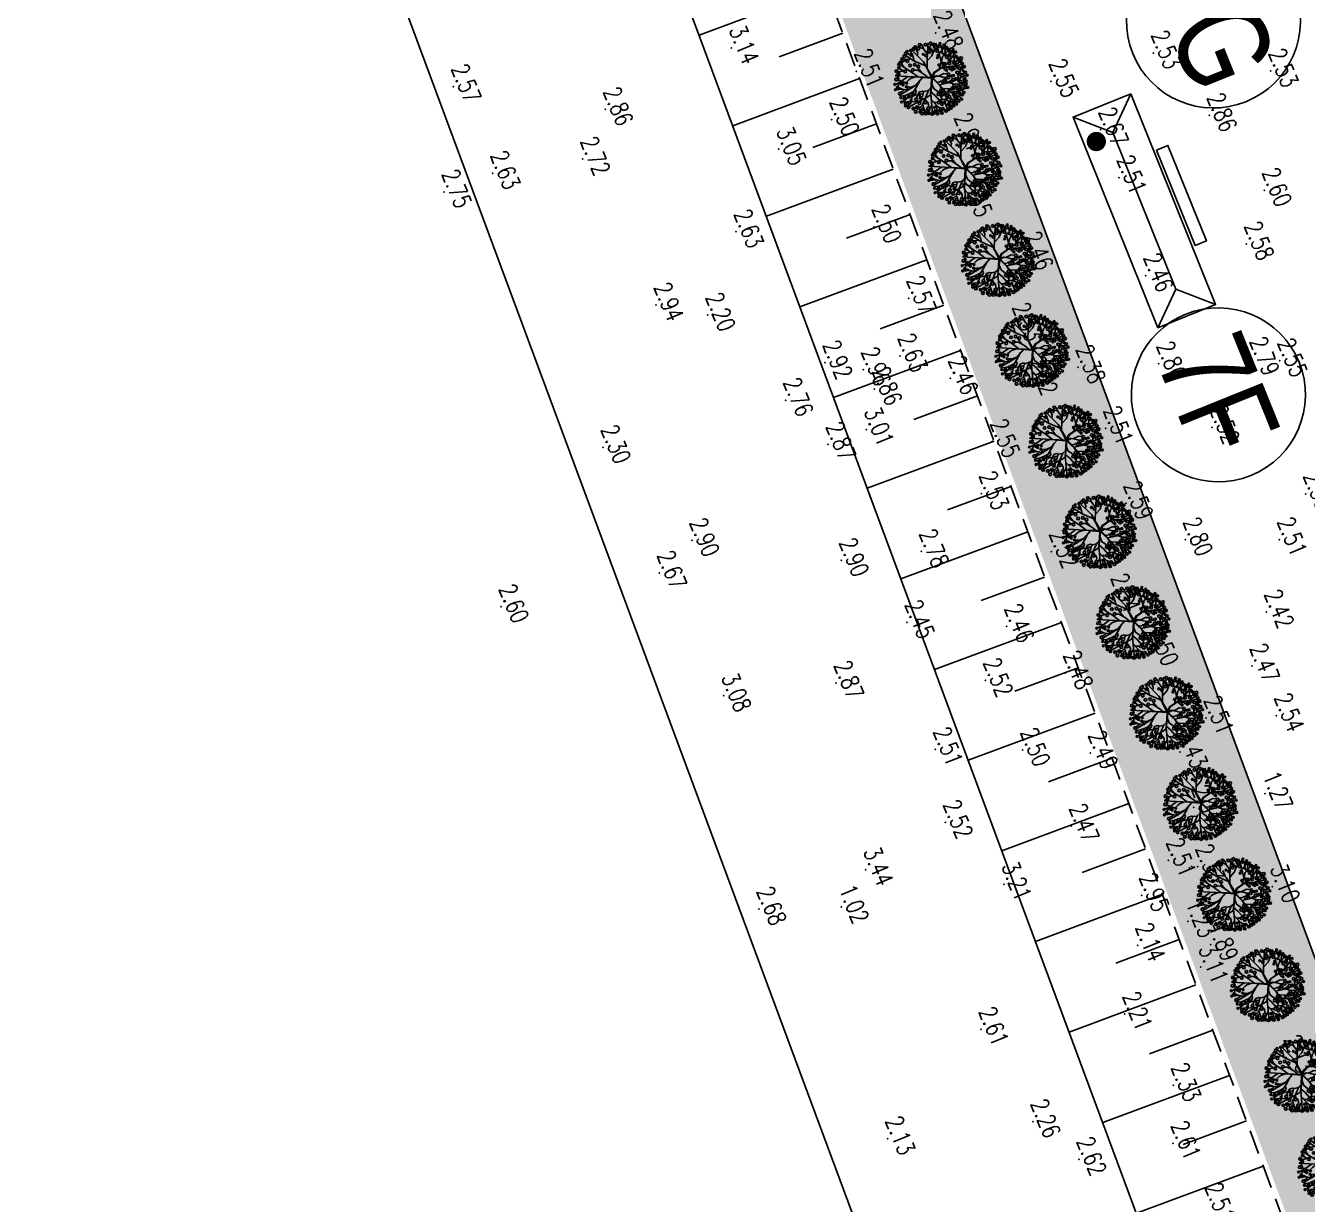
# Model space of a CAD drawing. Header units: millimetres. Extents: x 405522 to 410309, y 2303080 to 2310223.
# Drawn here: x 406694.3 to 406826.9, y 2306769 to 2306890.9 of the extents above; entities that cross this region are included whole.
import ezdxf
from ezdxf.enums import TextEntityAlignment as Align
from ezdxf.xclip import XClip

# ---------------------------------------------------------------- set-up
doc = ezdxf.new("R2010")
doc.units = ezdxf.units.MM
doc.header["$LTSCALE"] = 10
doc.header["$MEASUREMENT"] = 0
doc.header["$XCLIPFRAME"] = 0
doc.linetypes.add('HIDDEN', pattern=[0.375, 0.25, -0.125])
doc.layers.get('0').update_dxf_attribs({"linetype": 'CONTINUOUS'})
doc.layers.get('Defpoints').update_dxf_attribs({"linetype": 'CONTINUOUS'})
for name, color, linetype in [('caodo', 7, 'CONTINUOUS'), ('Cay', 86, 'CONTINUOUS'), ('CAYCO', 86, 'CONTINUOUS'), ('co', 84, 'CONTINUOUS'), ('DIM', 4, 'CONTINUOUS'), ('Hatch', 8, 'CONTINUOUS'), ('Line', 136, 'CONTINUOUS'), ('Main', 3, 'CONTINUOUS'), ('mois', 3, 'CONTINUOUS'), ('Nha xuong', 125, 'CONTINUOUS'), ('Other', 9, 'CONTINUOUS'), ('piping', 1, 'CONTINUOUS')]:
    doc.layers.add(name, color=color, linetype=linetype)
doc.styles.add('1', font='VHAVAN_2.TTF')
doc.styles.add('Dien', font='simplex.shx', dxfattribs={"width": 0.75})
doc.styles.add('txt', font='romans.shx', dxfattribs={"height": 0.2})
doc.dimstyles.new('D6.7', dxfattribs={"dimscale": 6.7, "dimtxt": 1.5, "dimasz": 2, "dimexe": 1.5, "dimexo": 0.5, "dimgap": 1, "dimtad": 1, "dimdec": 0, "dimdsep": 46, "dimtxsty": 'Dien', "dimcen": 1, "dimclrd": 256, "dimclre": 256, "dimclrt": 7, "dimaunit": 1, "dimadec": 3, "dimazin": 0, "dimtfac": 1, "dimtdec": 0, "dimtmove": 1, "dimatfit": 0, "dimfxl": 1, "dimtolj": 1, "dimtzin": 0, "dimlwe": -1, "dimarcsym": 0})

# ---------------------------------------------------------------- blocks, each defined once
blk = doc.blocks.new('*D26')
at = {"layer": 'Defpoints', "color": 0, "linetype": 'Continuous'}
for p in [(406742.6619138751, 2306987.542138263), (407088.9799926709, 2306054.36399705), (407050.0361064873, 2306039.911268014)]:
    blk.add_point(p, dxfattribs=at)
at = {"layer": 'DIM'}
for p, q in [((406739.5212196925, 2306986.376574), (406694.2959683287, 2306969.592725042)), ((407085.8392984883, 2306053.198432786), (407040.6140239395, 2306036.414575225))]:
    blk.add_line(p, q, dxfattribs=at)
at = {"layer": 'DIM', "linetype": 'Continuous', "lineweight": -2}
blk.add_line((406708.380307929, 2306960.526641102), (407045.3738494347, 2306052.474044744), dxfattribs=at)
at = {"layer": 'DIM', "linetype": 'Continuous'}
for points in [[(406710.4741040507, 2306961.303683944), (406706.2865118071, 2306959.74959826), (406703.7180508765, 2306973.089417832)], [(407047.4676455563, 2306053.251087586), (407043.2800533128, 2306051.697001902), (407050.0361064873, 2306039.911268014)]]:
    blk.add_solid(points, dxfattribs=at)
at = {"layer": 'DIM', "color": 7, "linetype": 'Continuous', "insert": (406887.8695083207, 2306510.579817844), "char_height": 10.05, "attachment_point": 5, "rotation": 290.3607342621674, "style": 'Dien'}
blk.add_mtext('\\A1;995', dxfattribs=at)
blk = doc.blocks.new('43')
at = {"layer": 'CAYCO', "color": 98}
for points in [[(-3.273022195324302, 3.657206712290645), (-3.181801640777849, 4.055696781491861), (-3.231495926622301, 4.388502169633284)], [(-2.641337516251951, 4.156008847756311), (-3.164253150811419, 4.498950709123164)], [(0.04039989388547838, -0.01693045091815293), (-0.8572124504717067, 0.3669312722049654), (-2.639918230241165, 3.146160501986742), (-2.699185398290865, 5.039755364879966)], [(-1.765264418907464, 3.522835770156235), (-2.578959053731523, 4.672894546063617), (-2.63021675136406, 4.754474138608202)], [(-1.870732724200934, 2.023429486667737), (-1.757097802357748, 2.458735290681943), (-1.806966004194692, 3.951654555974528), (-2.010433222865686, 4.529198053525761), (-2.161860955995508, 5.150774521986023)], [(-1.19613087864127, 4.664866386679932), (-1.859962431248277, 4.94212259654887), (-2.028938816394657, 5.120445805601776)], [(0.4152577759232372, 4.103467588080093), (-1.209192508365959, 4.699786217650399), (-1.678589670453221, 5.388814887963235)], [(-0.6724334561731666, 4.447537088533863), (-0.5196174655575305, 5.237299990141764), (-0.6950229774229228, 5.570834929356351)], [(-0.1303663500584662, 4.338194663869217), (-0.6554501198697835, 4.138625136809424)], [(1.160885003046133, 1.159845960559323), (0.7476918237516657, 3.26848663110286), (-0.3502576558385044, 5.712421581381932)], [(-0.05448034917935729, -0.04004506464116275), (2.399344519712031, 2.264940679538995), (2.316983023541979, 4.253332513850182), (1.639737725257874, 5.795530602568761)], [(2.299035311909392, 4.230775630800053), (1.650408451096155, 4.574447042774409), (1.186743053840473, 4.931823378428817), (0.3243099970277399, 5.380185560556129), (0.2882557513657957, 5.528180053224787)], [(0.8779816064052284, 2.849846046650782), (1.112463441560976, 3.690859459107742), (1.087528720963746, 4.437318940414116), (0.9072574934689328, 5.177291403990239), (0.879195949761197, 5.421299294801429)], [(1.437384042539634, 4.804750376613811), (1.381260629976168, 5.292767494684085), (1.183440912980586, 5.589486030628905)], [(2.10199721949175, 4.653107398422435), (2.4446417898871, 5.050137332407758)], [(2.355659283464774, 2.856835127342492), (3.265791605226696, 4.48448015190661), (3.536420732969418, 4.713473778218031)], [(3.171806268859655, 4.255265205865726), (2.813783090328798, 4.951933946227655)], [(3.058951894403435, 3.94557166355662), (3.481697332113981, 4.142627346329391), (3.770739005412906, 4.244398513343185)], [(-4.028807198628783, 1.197970385896042), (-4.468194476794451, 1.735550033394247), (-4.903016543481499, 1.974531041458249), (-5.071211140952073, 2.278466814430431)], [(-4.03589292592369, 2.279844909673557), (-4.288097327575088, 2.155692114727572), (-4.664450781419873, 2.283494364935905), (-5.003968365956098, 2.388915353920311)], [(-1.364393639960326, 1.157624162035063), (-3.406477490905672, 1.754338946426287), (-4.583725118311122, 2.873458203161135)], [(-2.914218632271513, 3.086150901159272), (-3.350604111212306, 3.073906113859266), (-4.074466448044404, 3.21111558820121), (-4.517280890606344, 3.354081862838939)], [(-3.862224903190508, 2.855198720470071), (-4.39313307730481, 3.102126516401768)], [(-3.681953839026392, 2.115226925350726), (-3.69324851850979, 2.676875511649996), (-4.133716685231775, 3.196681114612147), (-4.332319428445771, 3.367786785122007)], [(-2.170521068270318, 2.457131831673905), (-3.537530574249104, 3.530022224644199), (-4.317168510984629, 3.84220225433819)], [(-2.548378232866526, 3.645610468927771), (-3.243397076847032, 3.664423948852345), (-3.684648269787431, 4.058616686612368)], [(-1.763979013543576, 2.507235570577905), (-1.466696923598647, 2.758781804004684)], [(-0.2260088345501572, 1.030320268357173), (-0.6537412998732179, 1.920203841058537), (-0.5998437448870391, 2.434877473395318)], [(0.0189416102366522, 0.04208512348122895), (-0.2894573170924559, 0.7192684607580304), (-0.1587337260134518, 1.360131846740842), (0.01407705433666706, 1.975423483876511), (-0.03356711007654667, 2.465359640540555)], [(0.9219843805767596, 2.373447459889576), (0.4287625681608915, 3.220551430946216)], [(1.814030002453364, 1.802627196535468), (1.896216380293481, 2.789911438943818), (1.847678057732992, 3.136331296293065)], [(1.952594236121513, 1.84528846736066), (2.839480579947121, 2.303218219196424)], [(2.300514322938398, -0.2840683485846967), (2.940974567085505, 0.436360718915239), (3.773607350653037, 1.140894874697551), (4.954357967013493, 3.12174921692349)], [(2.557150486623868, 3.217174108838663), (4.460633671376854, 3.930459222057834)], [(3.485781259369105, 3.610577257350087), (4.830991777358577, 3.499317795038223)], [(3.654325251933187, 0.9864126958418638), (3.534867673646659, 1.992045428371057), (3.879075656295754, 2.640301157720387), (4.253691620309837, 3.421387657523155), (4.492255980730988, 3.730351347709075)], [(3.960741336573847, 2.69155233562924), (4.479573043761775, 2.880660562543198), (4.80701399827376, 3.211276264628395), (4.822217451874167, 3.277691164752468)], [(4.27471649099607, 2.046863719588146), (4.904837757814676, 2.294440060155466), (5.283536411006935, 2.543476168764755)], [(4.859402716159821, 0.9350811154581606), (4.979466601624154, 1.215175857767463), (5.078679857775569, 1.70967932487838), (5.466152836685069, 2.180342064471915)], [(-4.463070539408363, -0.6522827155422419), (-4.679687755764462, -0.6315332774538547), (-5.739969108835794, 0.2309727391693741)], [(-2.626703578047454, 1.526482180459425), (-4.357790561160073, 1.120889838784933), (-5.663028248818591, 0.7024861739482731)], [(-4.556895917281508, 0.5537844460923225), (-4.927600629627705, 0.400762036209926), (-5.645035079447553, 0.3827594800386578)], [(-2.769262657500803, -0.7561058525461704), (-3.576744011719711, 0.008677978767082095), (-4.196527541149408, 0.2339540638495237), (-4.880427021766081, 0.8512332008685917), (-5.454600192606449, 1.275753986323252)], [(-4.505030509550124, 1.757931962609291), (-4.853322256822139, 1.641725653549656), (-5.282496821135283, 1.599881700472906)], [(-4.832340268534608, 1.648726220009848), (-5.191275026649237, 1.998372072353959)], [(-0.006316312705166638, 0.003837934695184231), (-2.644367439090274, -1.373949806438759), (-4.764857206027955, -3.396883882116526)], [(-1.634842166560702, 1.535609393380582), (-1.462924434687011, 2.007385730044916)], [(-0.006316312705166638, 0.003837934695184231), (2.833127376041375, -0.3407977672759444), (4.728799819131382, -3.996311329538003)], [(0.6739000349771231, 0.6441547013819218), (0.75383913773112, 1.150275049265474), (0.5607788553461432, 1.354013879550621), (0.5534346741624177, 1.531346687814221)], [(0.8974602132802829, -0.1058573757763952), (1.768987538525835, 0.2176580464001745), (2.041554110590369, 0.5706558704841882), (2.564605112420395, 1.257983296643943)], [(1.282140382099897, 1.215501641156152), (1.913787070661783, 1.540333694545552)], [(3.628197276033461, 1.420628881081939), (3.104900712147355, 1.508090953575447)], [(3.631298903841525, -0.1972700408659875), (5.258848940371536, 1.254382008919492), (5.899921236559749, 1.510982476640493)], [(3.905430326121859, 1.165747617837042), (4.262168390792795, 1.467602698598057)], [(3.97784392349422, 0.07086336542852223), (4.057330971816555, 0.2688929005526006), (4.059239808935672, 0.5756399412639439), (4.08526417450048, 0.8882627075072378)], [(4.487133189220913, 0.5308332766871899), (5.264598262030631, 0.6888832366093993), (5.848327545681968, 0.6116016439627856), (5.989243625663221, 0.677286627702415)], [(-1.575078567489982, -0.8121827554423362), (-3.398406559834257, -0.7542652783449739), (-5.765420723473653, -0.5275325481779873)], [(-5.118817304493859, -0.6178450339939445), (-5.423062430578284, -0.786031101597473), (-5.608806919539347, -0.9253488900139928)], [(-4.753584614838473, -1.344112574821338), (-5.101876524975523, -1.460318215424195), (-5.361291677458212, -1.554872512351722), (-5.45816081087105, -1.672538590384647)], [(-4.920823510969058, -2.074678115313873), (-5.370849030092359, -1.902112007606775)], [(-3.866304788389243, -0.709446009946987), (-4.847218702314422, -1.408492048503831), (-5.113774240482599, -2.377235135762021)], [(-4.463070539408363, -0.6522827155422419), (-4.679687755764462, -0.6315332774538547)], [(-1.993443085579202, -1.031976619968191), (-2.867238810984418, -2.934588305419311), (-3.823559788055718, -4.372639388078824)], [(-0.808206677203998, -1.635723929619417), (-1.600872851675376, -2.287055640481412), (-2.033545178361237, -2.571585485246032)], [(-0.03571058122906834, -0.6516785977873951), (-0.6404377768049017, -1.37240967922844), (-1.288900788407773, -2.390176088782027), (-1.284234141930938, -2.998055863194168)], [(0.0113975468557328, -0.002600761130452156), (-0.4650603431509808, -6.08401388139464)], [(-0.1313929375028238, -1.517264884430915), (1.207632031757385, -2.745254986686632), (2.777481929282658, -5.475917437113822)], [(0.4407311799004674, -2.054080777568743), (1.568226890871301, -2.688713624374941), (2.496338071650825, -3.277853364357725), (3.091362196952105, -3.916784211527556), (3.795330683933571, -4.87408530479297)], [(1.742068523773924, -0.2569009170401841), (2.152904605492949, -0.765830168267712), (2.241741636069492, -1.424853685544804), (2.155782769201323, -1.660741854226217), (2.313209882006049, -2.159757798071951), (3.340645574266091, -2.697593761375174)], [(2.08909610460978, -0.6700299258809537), (3.257166500203311, -1.177477065939456)], [(2.283430183306336, -1.362868257332593), (2.426847601309419, -1.532117324182764), (2.829660431481898, -1.612649526214227), (3.016074121464044, -1.643806143663824), (3.255314753623679, -1.891805361723527), (3.297675114590675, -1.855961593100801)], [(2.560928295250051, -0.2998472226317972), (6.079667463200167, -0.05199327389709651)], [(2.654984803404659, -1.629680540645495), (2.623091961140744, -1.918208991643041), (2.760638350155205, -2.063364365138113)], [(3.271083291852847, -1.185328580904752), (4.364299783017486, -1.674963131779805), (5.764418943785131, -1.233444553334266)], [(3.446182967512868, -1.207217530580238), (3.959104036795907, -1.005689795361832)], [(3.64973947359249, -1.905802524648607), (4.07149303983897, -2.0180023831781)], [(3.753808495122939, -1.106750901089981), (4.03859125287272, -0.8076609487179667), (4.442676842445508, -0.6836941023357213), (4.755534936673939, -0.7095704691018909)], [(4.341205455595627, -1.580166160129011), (5.4466660983162, -2.817197965458035)], [(4.60094202705659, -0.1939747966825962), (4.9468885747483, -0.4546068471390754), (5.38249226543121, -0.5679746232926846), (5.85415020189248, -0.8293368928134441)], [(4.77495928038843, -1.938849106198177), (4.778261420782655, -2.596511758165434), (5.011353758396581, -3.166838018922135)], [(4.935943127027713, -2.2131863811519), (5.172945314203389, -2.155448185047135), (5.661370115820318, -2.099169758846983), (5.742252932512201, -2.173532114131376)], [(-3.687684339936823, -2.370018254499882), (-4.145702398149297, -2.293466212926432), (-4.427533156936988, -2.424836545716971), (-5.101701208157465, -2.620432458817959)], [(-2.92212041770108, -2.936046515358612), (-3.344084229902364, -3.00748896622099), (-3.714790344703943, -3.160511009395123), (-4.233622051891871, -3.349619236541912), (-4.545077929040417, -3.488206806126982)], [(-3.810876451432705, -3.152564221527427), (-3.871690262807533, -3.418223823187873), (-3.902878794004209, -3.676666855579242), (-4.059779951465316, -3.934379970654845)], [(-3.161467804107815, -3.37062307074666), (-3.126195345656015, -3.644230126868933), (-3.06929030851461, -4.006634012563154), (-3.168503563851118, -4.501137479906902), (-3.230100239394233, -4.892410614527762)], [(-3.055650429334491, -4.191444239811972), (-2.865041464334354, -4.458564278436825), (-2.712048917775974, -4.82891531731002), (-2.736027935286984, -5.116957149235532)], [(-0.1905830723699182, -2.322914462303743), (-1.118202777230181, -3.512717809528112), (-2.43345611600671, -5.540326088434085)], [(-1.479866851121187, -4.089753776555881), (-1.305242963833734, -4.548901946982369), (-1.080924952868372, -5.340854837559164), (-1.150514329550788, -5.828141370089725)], [(-0.2923763487488031, -4.014491117559373), (0.4822536809369922, -5.131273122271523), (1.020932269282639, -6.104691677726805)], [(-0.2011147970333695, -2.73418759345077), (0.07254511793144047, -3.563131744973361), (0.2820811355486512, -3.834505280712619), (0.6764400381362066, -4.275799449533224), (0.6984769129194319, -4.807799005648121)], [(1.155401638359763, -2.709665754577145), (1.410444684326649, -3.31112551339902), (1.449850175529718, -3.767243784852326)], [(1.98226099065505, -3.862037955550477), (1.761893945047632, -5.020374320680276), (1.874860608717427, -5.896658653160557)], [(1.82753287977539, -2.815445286687464), (2.149530655937269, -2.665351331466809), (2.50358974118717, -2.794042840600014), (2.695755698019639, -3.141297282418236)], [(2.201650461298414, -3.098800604930148), (2.479571207077242, -3.595494060311466), (2.727085210382938, -4.225017984164879), (2.828818819369189, -4.513789733406156), (2.89137119683437, -5.157017911784351), (2.949839646462351, -5.268196001881734)], [(2.747762087499723, -3.27931350027211), (3.220201648306102, -3.415062537416816), (3.441999143455178, -3.423739543650299)], [(2.770468852017075, -2.418298727599904), (2.816153112100437, -2.815545683261007), (2.833126294659451, -2.990075689507648)], [(3.245135129662231, -4.161522321170196), (3.331665286095813, -4.516708969837055), (3.299694968154654, -4.9007645661477)], [(3.833556051249616, -3.485126893036067), (4.194706215057522, -3.679344711592421), (4.355689898715355, -3.953681318555027), (4.53187719755806, -4.161603693151847)], [(3.838698638486676, -2.405546461930498), (3.874871479230933, -4.20434435387142), (4.063110925722867, -4.674288962734863)], [(-1.733021820196882, -4.485327874077484), (-2.639940589317121, -5.124903634889051)], [(-1.26997050549835, -4.822509003337473), (-1.486121900263242, -5.094656592933461), (-1.635810904786922, -5.381968571571633), (-1.799922976992093, -5.610082521568984)], [(-1.051299834041856, -5.333637600531802), (-0.7934480928815901, -5.490309099201113), (-0.5884174627717584, -5.816626801388338), (-0.537941551534459, -6.023818957619369)], [(0.5036317131016403, -5.017538046231493), (0.3091141369659454, -5.378482162719592), (0.3812224646098912, -5.674470480531454), (0.3059859110508114, -5.880933387670666)], [(0.6782554376404732, -5.476685549132526), (1.246781267924234, -5.620382042136043), (1.414977268665098, -5.924318180652335)], [(1.798366319620982, -4.921605353010818), (1.581433137180284, -5.319365506060421), (1.607931269565597, -5.814599191769958), (1.673610633006319, -5.955376447876915)], [(1.837547388859093, -4.567148254951462), (2.050571959698573, -4.797452257014811), (2.262813342385925, -5.153368456056342), (2.356554412050173, -5.538154271198437)], [(2.770350369391963, -4.402611643308774), (3.2940476287622, -4.619940272299573), (3.380577785195783, -4.975126920966431)]]:
    blk.add_lwpolyline(points, dxfattribs=at)
for points in [[(-2.608305806992576, -1.349720096448436), (-0.2450824787374586, -0.03956551826559007, 0.6397306744920996), (-0.2506863888120279, 0.03637737454846501, -0.02814866807049381), (-0.8719359856331721, 0.3102242460008711), (-2.096549907233566, 2.266709616640583)], [(-2.096549907233566, 2.266709616640583), (-0.8288466013036668, 0.3980304705910385), (-0.101318001979962, 0.1114200169686228, 1.16279032008003), (-0.08882375108078122, 0.1660030784551054), (-0.3077001394703984, 0.6409533640835434), (-0.241298608481884, 1.056556115159765)], [(-0.2264276624191552, 1.034372901776806), (-0.2700639264658093, 0.7288086412008852), (-0.0005383242387324572, 0.1677370690740645, 0.553589737595184), (0.09108058200217783, 0.1574530166108161), (1.955903258291073, 1.860962726874277), (0.1433253970462829, 0.09218468167819083, 0.6269387266753438), (0.1641315676970407, 0.02989211375825107), (2.606764882802963, -0.2957009566016495)], [(-0.190744477789849, -2.538846815470606), (-0.05126762774307281, -0.1469655202236027, 0.7825138911028889), (-0.1210250912699848, -0.1253053320106119), (-2.586922195507213, -1.331625839462504)], [(-0.1938193819951266, -2.621948557207361), (0.06718440586701035, -0.1567620649002492, -0.4633955931716063), (0.1556846898747608, -0.09654803853482008), (2.813290741061792, -0.3123806363437325)]]:
    blk.add_lwpolyline(points, format="xyb", dxfattribs=at)
for centre, radius in [((-3.301590623566881, 4.105274929432198), 0.1435183978680499), ((-3.119730909820646, 4.811821119161323), 0.2154209902109817), ((-3.073368091252632, 4.372375150443986), 0.2154209902109817), ((-2.666304330574349, 4.614841285394505), 0.2154209902109817), ((-2.216261943336576, 4.975252036936581), 0.2154209902109817), ((-1.715895135654137, 5.276273531606421), 0.2154209902109817), ((-1.616558434208855, 4.140023450367153), 0.1435183978680499), ((-1.484322243952192, 4.472900440683588), 0.2154209902109817), ((-1.064975921763107, 5.080050329677761), 0.1435183978680499), ((-0.7935741320252419, 4.139636516338214), 0.2154209902109817), ((-0.7855348121374846, 5.431277593364939), 0.2154209902109817), ((-0.2566798296757042, 4.879450736101717), 0.2154209902109817), ((-0.3002060856670141, 5.762411681003869), 0.1435183978680499), ((0.195620683953166, 5.351331149693578), 0.1435183978680499), ((0.2996288109570742, 4.453701741760597), 0.1435183978680499), ((0.3964474430540577, 5.289336060872301), 0.2154209902109817), ((0.635965414927341, 4.33145142160356), 0.1435183978680499), ((0.7304562132339925, 4.654216744704172), 0.2154209902109817), ((0.6618478149175644, 5.588409626157954), 0.1435183978680499), ((1.116197944735177, 5.479037944227457), 0.2154209902109817), ((1.337343313731253, 4.356362205697224), 0.1435183978680499), ((1.655880038160831, 5.453736641677096), 0.2154209902109817), ((1.615628240164369, 4.085168729070574), 0.1435183978680499), ((1.704661691328511, 5.816935466602445), 0.1435183978680499), ((1.939834240823984, 4.841370522743091), 0.2154209902109817), ((1.985453556058928, 4.087402392411605), 0.1435183978680499), ((2.489495384739712, 5.216905987588689), 0.1435183978680499), ((2.595840786816552, 4.356345161097124), 0.2154209902109817), ((2.742620704928413, 4.610496538691223), 0.1435183978680499), ((2.835415854700841, 4.863137579523027), 0.2154209902109817), ((3.859614310786128, 4.266051015350968), 0.2154209902109817), ((-4.469154471764341, 2.742652754765004), 0.2154209902109817), ((-4.539705965667963, 3.555507411714643), 0.1435183978680499), ((-4.263390775769949, 3.222674606367946), 0.2154209902109817), ((-4.157825957983732, 3.980346572119743), 0.1435183978680499), ((-4.107479470665567, 3.586524775018916), 0.1435183978680499), ((-3.805802300805226, 2.080294208833948), 0.2154209902109817), ((-3.559045093366876, 3.716687661595643), 0.2154209902109817), ((-3.605126103619114, 2.849118906771764), 0.1435183978680499), ((-3.330151178990491, 2.482767981709912), 0.2154209902109817), ((-2.876902245217934, 2.81203870754689), 0.1435183978680499), ((-2.359691500430927, 3.650627347175032), 0.2154209902109817), ((-2.373910554219037, 3.829732090700418), 0.1435183978680499), ((-2.282239514868706, 2.881481369724497), 0.2154209902109817), ((-2.309103599982336, 2.159136132802814), 0.1435183978680499), ((-1.711603604489937, 3.376686154631898), 0.1435183978680499), ((-1.518863179488108, 2.995680351974443), 0.2154209902109817), ((-1.430917921359651, 2.193141846684739), 0.2154209902109817), ((-1.390965979080647, 3.6334645121824), 0.1435183978680499), ((-1.224707068991847, 3.265591811854392), 0.1435183978680499), ((-1.115729623939842, 2.39881726144813), 0.1435183978680499), ((-0.5152501238044351, 2.702811968047172), 0.2154209902109817), ((-0.320076767122373, 3.537024033954367), 0.1435183978680499), ((-0.2404255935689434, 3.167280142195523), 0.1435183978680499), ((0.008046439499594271, 2.615349895786494), 0.2154209902109817), ((0.2070212644757703, 2.140760384267196), 0.1435183978680499), ((0.211726154666394, 3.870769491186365), 0.1435183978680499), ((0.350988854886964, 3.415387268876657), 0.2154209902109817), ((0.5567624650429934, 2.244750322308391), 0.1435183978680499), ((1.345149194588885, 3.576909458031878), 0.2154209902109817), ((1.720049400697462, 3.214994829846546), 0.1435183978680499), ((1.841220695292577, 3.57860979042016), 0.1435183978680499), ((1.981698321178555, 3.171263948781416), 0.1435183978680499), ((2.130742243723944, 2.704771939665079), 0.1435183978680499), ((2.532017676159739, 3.738435222301632), 0.2154209902109817), ((2.863248587120324, 2.522791531635448), 0.2154209902109817), ((2.964443071978167, 2.218741905409843), 0.1435183978680499), ((3.065381524153054, 3.790360510116443), 0.2154209902109817), ((3.176121938973665, 2.77231540507637), 0.2154209902109817), ((3.338543380377814, 2.360927030676976), 0.1435183978680499), ((3.456297127529979, 3.888749423436821), 0.1435183978680499), ((3.762439372949302, 3.100096047157422), 0.2154209902109817), ((3.968220316572115, 1.978333939798176), 0.1435183978680499), ((4.108807613374665, 3.288760404102504), 0.1435183978680499), ((4.308249669149518, 2.682145116617903), 0.2154209902109817), ((4.630826293490827, 3.419197825249285), 0.2154209902109817), ((5.488862958154641, 2.195179273607209), 0.2154209902109817), ((-5.43852335982956, 0.3928507927339524), 0.2154209902109817), ((-5.145905195968226, 1.2522767346818), 0.2154209902109817), ((-5.030988679267466, 0.4597549894824624), 0.1435183978680499), ((-4.413072615396231, 0.8934411269146949), 0.2154209902109817), ((-4.170309395296499, 1.636694764718413), 0.1435183978680499), ((-3.676372776390053, 1.060337853617966), 0.1435183978680499), ((-3.285936471656896, 0.9257439812645316), 0.1435183978680499), ((-2.376284650992602, 1.744246534537524), 0.1435183978680499), ((-2.086692742072046, 1.14133110572584), 0.1435183978680499), ((-2.018575418042019, 1.870195804862306), 0.1435183978680499), ((2.328306436538696e-10, -1.396983861923218e-09), 0.06378724803568858), ((0.4614391876384616, 1.905287334462628), 0.1435183978680499), ((0.7208312575239688, 1.750087102875113), 0.2154209902109817), ((2.095873626647517, 1.404407428577542), 0.2154209902109817), ((2.334906992036849, 1.656998559134081), 0.1435183978680499), ((2.701554644037969, 0.9787703247275203), 0.2154209902109817), ((2.679989965632558, 1.335208253702149), 0.1435183978680499), ((2.78198885335587, 1.919057854451239), 0.1435183978680499), ((2.86749182920903, 1.595834208652377), 0.1435183978680499), ((3.013451062492095, 1.388404911849648), 0.1435183978680499), ((3.735628589522094, 1.360152705805376), 0.1435183978680499), ((4.080790236126631, 0.9986535357311368), 0.2154209902109817), ((4.360976335476153, 1.526335164438933), 0.2154209902109817), ((5.155945313395932, 1.64835461624898), 0.2154209902109817), ((5.407483493094333, 1.103836775524542), 0.1435183978680499), ((5.408898553345352, 0.3639990093652159), 0.1435183978680499), ((-5.455692790681496, -1.008488765684888), 0.2154209902109817), ((-4.804152429336682, -2.211092315847054), 0.2154209902109817), ((-3.655323719023727, -0.8923054109327495), 0.2154209902109817), ((-1.931581329554319, -2.227770771598443), 0.2154209902109817), ((4.152038042317145, -2.178666812367737), 0.2154209902109817), ((5.020922651980072, -0.7631477697286755), 0.2154209902109817), ((5.093315851176158, -1.626933357445523), 0.2154209902109817), ((5.322409680578858, -0.958771318430081), 0.1435183978680499), ((5.555369233246893, -2.051735877292231), 0.2154209902109817), ((5.800340511952527, -0.702373712323606), 0.2154209902109817), ((5.84441281738691, -1.766372447134927), 0.2154209902109817), ((-4.771571184275672, -3.002402859041467), 0.2154209902109817), ((-2.100619621342048, -3.594458483159542), 0.2154209902109817), ((0.8236577999778092, -4.198728268500417), 0.1435183978680499), ((1.394582812907174, -4.279969063354656), 0.1435183978680499), ((3.017899306025356, -3.852120399242267), 0.2154209902109817), ((3.523625179193914, -2.690004726639017), 0.2154209902109817), ((4.78332890290767, -2.562239895574749), 0.2154209902109817), ((4.97322042286396, -3.192638814682141), 0.2154209902109817), ((-3.623498589266092, -4.483368769055232), 0.2154209902109817), ((-2.723894918337464, -4.88923810957931), 0.1435183978680499), ((-1.765517340158112, -5.411520462017506), 0.2154209902109817), ((-0.0521181826479733, -5.637212567729875), 0.1435183978680499), ((3.266842091456056, -4.579611895605922), 0.2154209902109817)]:
    blk.add_circle(centre, radius, dxfattribs=at)
at = {"layer": 'CAYCO', "color": 50}
for centre, radius in [((3.618445214349777, 4.777280911803246), 0.1435183978680499), ((-5.313788982457481, 2.014178956625983), 0.1435183978680499), ((-4.895375498686917, 2.137274113949388), 0.2154209902109817), ((-4.919533894397318, 2.493080165004358), 0.1435183978680499), ((4.413745150901377, 3.92456643935293), 0.1435183978680499), ((4.990411475184374, 2.973754997830838), 0.2154209902109817), ((5.212524232687429, 2.593576147453859), 0.2154209902109817), ((-5.669895454426296, -0.1292354559991509), 0.2154209902109817), ((-5.600480577675626, 1.408341964008287), 0.1435183978680499), ((-4.446638285997324, 0.1325041691306978), 0.1435183978680499), ((4.853788178763352, 0.2848400550428778), 0.1435183978680499), ((5.780091011198238, 0.1166567550972104), 0.2154209902109817), ((5.805500391870737, 1.484178739832714), 0.2154209902109817), ((5.876968637341633, 0.7492746263742447), 0.2154209902109817), ((5.94754255854059, -0.1291450974531472), 0.2154209902109817), ((-5.443651835434139, -1.940539841307327), 0.2154209902109817), ((-4.730827149003744, -0.1836101512890309), 0.1435183978680499), ((-4.241322948480956, -0.3364131336566061), 0.2154209902109817), ((-3.872190736699849, -1.386578856734559), 0.1435183978680499), ((2.761298931902274, -2.126359249697998), 0.1435183978680499), ((3.279162085615098, -1.949957637581974), 0.2154209902109817), ((4.064986942568794, -1.232612006599084), 0.2154209902109817), ((5.654503542580642, -1.307647966081277), 0.1435183978680499), ((5.839747447520494, -1.158492361893877), 0.2154209902109817), ((-5.087018150836229, -2.670410893158987), 0.2154209902109817), ((-4.565371811855584, -3.469714856008068), 0.1435183978680499), ((-4.388994027744047, -4.02352352743037), 0.1435183978680499), ((-4.090276653296314, -4.25829839380458), 0.2154209902109817), ((-3.847984186024405, -3.339483506511897), 0.2154209902109817), ((-2.787594134919345, -4.012589633697644), 0.2154209902109817), ((-2.214173613348976, -2.833982998272404), 0.2154209902109817), ((-1.345949350856245, -3.159835371654481), 0.2154209902109817), ((-1.11705560493283, -4.393754363525659), 0.2154209902109817), ((1.631938175763935, -3.90317042847164), 0.2154209902109817), ((2.725976281799376, -3.242572455201298), 0.2154209902109817), ((3.650980841484852, -3.535462389932945), 0.1435183978680499), ((4.262857617810369, -4.102985494071618), 0.2154209902109817), ((4.776142966700718, -3.977939517702907), 0.2154209902109817), ((5.542951443465427, -2.821013490203768), 0.2154209902109817), ((-3.181753851473331, -4.896753738401458), 0.2154209902109817), ((-2.656042813905515, -5.225113859632984), 0.1435183978680499), ((-2.318060834426433, -5.48625743878074), 0.1435183978680499), ((-1.193683731253259, -5.845402702922001), 0.2154209902109817), ((-0.7354013933800161, -5.518809525063261), 0.2154209902109817), ((0.162636244436726, -5.924728020094335), 0.2154209902109817), ((0.7357551426393911, -4.781660519307479), 0.1435183978680499), ((0.8961442997679114, -5.12543921591714), 0.1435183978680499), ((0.9712448708014563, -6.152497760718688), 0.1435183978680499), ((1.096843184437603, -4.795786433620378), 0.1435183978680499), ((1.591958601260558, -5.694750381400809), 0.2154209902109817), ((1.850194732192904, -6.093588010640815), 0.1435183978680499), ((2.493015998741612, -5.377147890627384), 0.2154209902109817), ((3.163091036491096, -5.210458208341151), 0.1435183978680499), ((3.877539615612477, -5.114014938939363), 0.1435183978680499), ((4.06359699787572, -4.473865040577948), 0.2154209902109817), ((4.532413883018307, -4.508837166940793), 0.1435183978680499)]:
    blk.add_circle(centre, radius, dxfattribs=at)
blk = doc.blocks.new('kh_truc_thep')
at = {"color": 6}
blk.add_circle((0, -3), 3.000000000001425, dxfattribs=at)
at = {"color": 7, "style": '1', "width": 0.8}
blk.add_attdef('KH_TRUC', text='', height=3.000000000001425, dxfattribs=at).set_placement((0, -3), align=Align.MIDDLE)
blk = doc.blocks.new('20')
at = {"layer": 'caodo', "color": 8, "linetype": 'Continuous'}
for p in [(-819.1399999999558, -418.339999999851, 0.1600000000000001), (-840.2799999999697, -419.8699999996461, 0.8200000000000003), (-796.6300000000047, -420.3799999998882, 0.2100000000000004), (-827.3299999999581, -422.2799999997951, 0.1900000000000004), (-784.4899999999907, -422.2599999997765, 0.2100000000000004), (-869.0199999999604, -423.8699999996461, 0.25), (-807.1999999999534, -423.3199999998324, 0.2300000000000004), (-853.2999999999884, -426.2399999997579, 0.54), (-790.8499999999767, -426.8500000000931, 0.54), (-829.8899999999558, -427.2900000000373, 0.1800000000000002), (-817, -428.9199999999255, 0.5900000000000003), (-802.070000000007, -428.3300000000745, 0.3500000000000001), (-835.3899999999558, -430.339999999851, 0.7300000000000004), (-855.6599999999744, -431.3699999996461, 0.4000000000000004), (-864.9699999999721, -432.8300000000745, 0.3100000000000001), (-800.179999999993, -433.2900000000373, 0.1900000000000004), (-870, -434.7599999997765, 0.4300000000000002), (-785.1599999999744, -434.6000000000931, 0.2800000000000002), (-816.1499999999651, -435.679999999702, 0.2300000000000004), (-825.5199999999604, -438.3799999998882, 0.1800000000000002), (-839.7799999999697, -438.8899999996647, 0.3100000000000001), (-809.8299999999581, -441.1699999999255, 0.1400000000000001), (-787, -440.1399999996647, 0.2600000000000002), (-797.4199999999837, -443.4199999999255, 0.1400000000000001), (-848.070000000007, -446.4599999999627, 0.6200000000000001), (-821.9199999999837, -445.7599999997765, 0.25), (-842.7099999999627, -447.5099999997765, -0.1199999999999997), (-811, -448.5400000000373, 0.2100000000000004), (-822.8399999999674, -451.7299999999814, 0.3100000000000001), (-830.5999999999767, -452.4399999999441, 0.6000000000000001), (-826.6199999999953, -453.1499999999069, 0.6400000000000001), (-804.4199999999837, -452.8999999999069, 0.06000000000000005), (-796.0599999999977, -452.5400000000373, 0.4800000000000004), (-786.4400000000023, -452.0699999998324, 0.4700000000000002), (-783.5599999999977, -452.2199999997392, 0.2300000000000004), (-817.609999999986, -454.0499999998137, 0.1400000000000001), (-809.359999999986, -454.1000000000931, 0.3000000000000003), (-825.4699999999721, -455.1699999999255, 0.54), (-834.6699999999837, -456.3100000000559, 0.4400000000000004), (-826.320000000007, -459.3599999998696, 0.6900000000000004), (-801.570000000007, -459.2299999999814, 0.1900000000000004), (-790.570000000007, -459.1299999998882, 0.2000000000000002), (-853.539999999979, -461.1899999999441, -0.01999999999999957), (-830.2599999999511, -460.8699999996461, 0.5500000000000003), (-813.2799999999697, -460.5699999998324, 0.2300000000000004), (-814.429999999993, -465.9699999997392, 0.2100000000000004), (-780.8899999999558, -466, 0.2100000000000004), (-799.4699999999721, -466.9899999997579, 0.27), (-844.359999999986, -470.8100000000559, 0.5800000000000001), (-793.3299999999581, -470.75, 0.4800000000000004), (-783.5899999999674, -470.7299999999814, 0.1900000000000004), (-828.8999999999651, -472.8799999998882, 0.5800000000000001), (-820.6300000000047, -471.9599999999627, 0.4600000000000004), (-807.179999999993, -471.9899999997579, 0.2000000000000002), (-847.7299999999814, -474.1899999999441, 0.3500000000000001), (-800.8099999999977, -476.5499999998137, 0.2200000000000002), (-864.0899999999674, -477.6699999999255, 0.2800000000000002), (-784.929999999993, -478.2199999997392, 0.1000000000000001), (-822.109999999986, -479.2999999998137, 0.1300000000000003), (-811.8099999999977, -479.6999999997206, 0.1400000000000001), (-796.8699999999953, -482.1000000000931, 0.1800000000000002), (-786.429999999993, -483.7999999998137, 0.1500000000000004), (-805.7199999999721, -484.5299999997951, 0.1600000000000001), (-829.4400000000023, -485.5699999998324, 0.5500000000000003), (-814, -485.2999999998137, 0.2000000000000002), (-841.070000000007, -486.8599999998696, 0.7600000000000002), (-783.8899999999558, -488.929999999702, 0.2200000000000002), (-791.179999999993, -489.1899999999441, 0.1900000000000004), (-819.179999999993, -492.4399999999441, 0.1900000000000004), (-810.1499999999651, -492.5099999997765, 0.1800000000000002), (-803.1300000000047, -492.8100000000559, 0.1700000000000004), (-793.8699999999953, -492.7099999999627, 0.1100000000000003), (-785.070000000007, -497.0299999997951, -1.05), (-792.4499999999534, -498.4099999996834, -0.009999999999999787), (-818.1399999999558, -499.9799999999814, 0.2000000000000002), (-805.109999999986, -500.3699999996461, 0.1500000000000004), (-826.3800000000047, -504.8699999996461, 1.12), (-795.070000000007, -503.9099999996834, 0.1900000000000004), (-792.8899999999558, -504.6899999999441), (-792.039999999979, -504.5499999998137, 0.01000000000000023), (-812.0899999999674, -506.3799999998882, 0.8900000000000001), (-797.8499999999767, -507.5299999997951, 0.6300000000000003), (-784.320000000007, -506.6199999996461, 0.7800000000000002), (-837.429999999993, -508.9399999999441, 0.3600000000000003), (-828.9099999999744, -508.75, -1.3), (-793.039999999979, -510.2199999997392, -1.09), (-798.2599999999511, -512.6999999997206, -0.1799999999999997), (-790.6999999999534, -512.6399999996647, -0.4299999999999997), (-791.7299999999814, -514.929999999702, 0.79), (-799.5899999999674, -519.8199999998324, -0.1099999999999999), (-814.4599999999627, -521.3899999996647, 0.29), (-782.9199999999837, -524.2700000000186, -0.1899999999999999), (-794.570000000007, -527.179999999702, 0.01000000000000023), (-809.0899999999674, -530.929999999702, -0.05999999999999961), (-824.1199999999953, -532.6999999997206, -0.1899999999999999), (-794.5799999999581, -533.179999999702, 0.29), (-804.3299999999581, -534.8300000000745, 0.3000000000000003)]:
    blk.add_point(p, dxfattribs=at)
at = {"layer": 'caodo', "color": 8, "linetype": 'Continuous', "style": 'txt', "width": 0.75}
for s, p in [('2.48', (-818.6399999999558, -418.339999999851, 0.1600000000000001)), ('3.14', (-839.7799999999697, -419.8699999996461, 0.8200000000000003)), ('2.53', (-796.1300000000047, -420.3799999998882, 0.2100000000000004)), ('2.51', (-826.8299999999581, -422.2799999997951, 0.1900000000000004)), ('2.53', (-783.9899999999907, -422.2599999997765, 0.2100000000000004)), ('2.55', (-806.6999999999534, -423.3199999998324, 0.2300000000000004)), ('2.57', (-868.5199999999604, -423.8699999996461, 0.25)), ('2.86', (-852.7999999999884, -426.2399999997579, 0.54)), ('2.50', (-829.3899999999558, -427.2900000000373, 0.1800000000000002)), ('2.86', (-790.3499999999767, -426.8500000000931, 0.54)), ('2.91', (-816.5, -428.9199999999255, 0.5900000000000003)), ('2.67', (-801.570000000007, -428.3300000000745, 0.3500000000000001)), ('3.05', (-834.8899999999558, -430.339999999851, 0.7300000000000004)), ('2.72', (-855.1599999999744, -431.3699999996461, 0.4000000000000004)), ('2.63', (-864.4689999999828, -432.8300000000745, 0.3100000000000001)), ('2.51', (-799.679999999993, -433.2900000000373, 0.1900000000000004)), ('2.75', (-869.5, -434.7599999997765, 0.4300000000000002)), ('2.55', (-815.6499999999651, -435.679999999702, 0.2300000000000004)), ('2.60', (-784.6599999999744, -434.6000000000931, 0.2800000000000002)), ('2.63', (-839.2789999999804, -438.8899999996647, 0.3100000000000001)), ('2.50', (-825.0199999999604, -438.3799999998882, 0.1800000000000002)), ('2.58', (-786.5, -440.1399999996647, 0.2600000000000002)), ('2.46', (-809.3299999999581, -441.1699999999255, 0.1400000000000001)), ('2.46', (-796.9199999999837, -443.4199999999255, 0.1400000000000001)), ('2.57', (-821.4199999999837, -445.7599999997765, 0.25)), ('2.94', (-847.570000000007, -446.4599999999627, 0.6200000000000001)), ('2.20', (-842.2099999999627, -447.5099999997765, -0.1199999999999997)), ('2.53', (-810.5, -448.5400000000373, 0.2100000000000004)), ('2.92', (-830.0999999999767, -452.4399999999441, 0.6000000000000001)), ('2.63', (-822.3389999999781, -451.7299999999814, 0.3100000000000001)), ('2.38', (-803.9199999999837, -452.8999999999069, 0.06000000000000005)), ('2.80', (-795.5599999999977, -452.5400000000373, 0.4800000000000004)), ('2.79', (-785.9400000000023, -452.0699999998324, 0.4700000000000002)), ('2.55', (-783.0599999999977, -452.2199999997392, 0.2300000000000004)), ('2.96', (-826.1199999999953, -453.1499999999069, 0.6400000000000001)), ('2.46', (-817.109999999986, -454.0499999998137, 0.1400000000000001)), ('2.62', (-808.859999999986, -454.1000000000931, 0.3000000000000003)), ('2.86', (-824.9699999999721, -455.1699999999255, 0.54)), ('2.76', (-834.1699999999837, -456.3100000000559, 0.4400000000000004)), ('3.01', (-825.820000000007, -459.3599999998696, 0.6900000000000004)), ('2.51', (-801.070000000007, -459.2299999999814, 0.1900000000000004)), ('2.52', (-790.070000000007, -459.1299999998882, 0.2000000000000002)), ('2.87', (-829.7599999999511, -460.8699999996461, 0.5500000000000003)), ('2.55', (-812.7799999999697, -460.5699999998324, 0.2300000000000004)), ('2.30', (-853.039999999979, -461.1899999999441, -0.01999999999999957)), ('2.53', (-813.929999999993, -465.9699999997392, 0.2100000000000004)), ('2.53', (-780.3899999999558, -466, 0.2100000000000004)), ('2.59', (-798.9699999999721, -466.9899999997579, 0.27)), ('2.90', (-843.859999999986, -470.8100000000559, 0.5800000000000001)), ('2.80', (-792.8299999999581, -470.75, 0.4800000000000004)), ('2.51', (-783.0899999999674, -470.7299999999814, 0.1900000000000004)), ('2.78', (-820.1300000000047, -471.9599999999627, 0.4600000000000004)), ('2.52', (-806.679999999993, -471.9899999997579, 0.2000000000000002)), ('2.90', (-828.3999999999651, -472.8799999998882, 0.5800000000000001)), ('2.67', (-847.2299999999814, -474.1899999999441, 0.3500000000000001)), ('2.54', (-800.3099999999977, -476.5499999998137, 0.2200000000000002)), ('2.60', (-863.5899999999674, -477.6699999999255, 0.2800000000000002)), ('2.45', (-821.609999999986, -479.2999999998137, 0.1300000000000003)), ('2.42', (-784.429999999993, -478.2199999997392, 0.1000000000000001)), ('2.46', (-811.3099999999977, -479.6999999997206, 0.1400000000000001)), ('2.50', (-796.3699999999953, -482.1000000000931, 0.1800000000000002)), ('2.48', (-805.2199999999721, -484.5299999997951, 0.1600000000000001)), ('2.47', (-785.929999999993, -483.7999999998137, 0.1500000000000004)), ('2.87', (-828.9400000000023, -485.5699999998324, 0.5500000000000003)), ('2.52', (-813.5, -485.2999999998137, 0.2000000000000002)), ('3.08', (-840.570000000007, -486.8599999998696, 0.7600000000000002)), ('2.51', (-790.679999999993, -489.1899999999441, 0.1900000000000004)), ('2.54', (-783.3899999999558, -488.929999999702, 0.2200000000000002)), ('2.51', (-818.679999999993, -492.4399999999441, 0.1900000000000004)), ('2.50', (-809.6499999999651, -492.5099999997765, 0.1800000000000002)), ('2.43', (-793.3699999999953, -492.7099999999627, 0.1100000000000003)), ('2.49', (-802.6300000000047, -492.8100000000559, 0.1700000000000004)), ('1.27', (-784.570000000007, -497.0299999997951, -1.05)), ('2.31', (-791.9499999999534, -498.4099999996834, -0.009999999999999787)), ('2.52', (-817.6399999999558, -499.9799999999814, 0.2000000000000002)), ('2.47', (-804.609999999986, -500.3699999996461, 0.1500000000000004)), ('2.51', (-794.570000000007, -503.9099999996834, 0.1900000000000004)), ('2.33', (-791.539999999979, -504.5499999998137, 0.01000000000000023)), ('3.44', (-825.8800000000047, -504.8699999996461, 1.12)), ('3.21', (-811.5899999999674, -506.3799999998882, 0.8900000000000001)), ('3.10', (-783.820000000007, -506.6199999996461, 0.7800000000000002)), ('2.95', (-797.3499999999767, -507.5299999997951, 0.6300000000000003)), ('2.68', (-836.929999999993, -508.9399999999441, 0.3600000000000003)), ('1.02', (-828.4099999999744, -508.75, -1.3)), ('1.23', (-792.539999999979, -510.2199999997392, -1.09)), ('2.14', (-797.7599999999511, -512.6999999997206, -0.1799999999999997)), ('1.89', (-790.1999999999534, -512.6399999996647, -0.4299999999999997)), ('3.11', (-791.2299999999814, -514.929999999702, 0.79)), ('2.21', (-799.0899999999674, -519.8199999998324, -0.1099999999999999)), ('2.61', (-813.9599999999627, -521.3899999996647, 0.29)), ('2.13', (-782.4199999999837, -524.2700000000186, -0.1899999999999999)), ('2.33', (-794.070000000007, -527.179999999702, 0.01000000000000023)), ('2.26', (-808.5899999999674, -530.929999999702, -0.05999999999999961)), ('2.13', (-823.6199999999953, -532.6999999997206, -0.1899999999999999)), ('2.61', (-794.0799999999581, -533.179999999702, 0.29)), ('2.62', (-803.8299999999581, -534.8300000000745, 0.3000000000000003)), ('2.51', (-790.5599999999977, -539.5800000000745, 0.1900000000000004))]:
    blk.add_text(s, height=1.8, rotation=292, dxfattribs=at).set_placement(p, align=Align.CENTER)

msp = doc.modelspace()

# ---------------------------------------------------------------- hatches: boundary and pattern name
at = {"layer": 'co', "linetype": 'Continuous'}
h = msp.add_hatch(dxfattribs=at)
h.set_pattern_fill('GRASS', color=86, scale=0.9999999999999998, angle=-9.651807925231505e-08, style=0)
h.set_pattern_definition([(21.91894370438083, (407717.7514153625, 2306586.616748105), (0.3920329744667653, 0.91995116522732), [0.1874999999999999, -1.226713563]), (336.9189437043809, (407717.7514153625, 2306586.616748105), (0.3920329745701908, 0.9199511654700196), [0.1874999999999999, -0.8124999999999997]), (66.91894370438082, (407717.7514153625, 2306586.616748105), (-0.9199511654700196, 0.3920329745701908), [0.1874999999999999, -0.8124999999999997])])
h.paths.add_polyline_path([(406931.4283318309, 2306810.252631359), (406858.6586491754, 2306991.100100224, 0.4142135618513327), (406839.1435379488, 2306999.416375411), (406759.5056756758, 2306967.371570075), (406759.7184499506, 2306966.842782703), (406755.3396451496, 2306965.080832501), (406755.1268708747, 2306965.609619873), (406751.8274933411, 2306964.282011275), (406830.1194056002, 2306753.31899434), (406832.8004958284, 2306754.397815545), (406832.6810415768, 2306754.694683669), (406837.0598463774, 2306756.456633871), (406837.1793006295, 2306756.159765746), (406869.0731173283, 2306768.993248698, 0.4142135623753618), (406877.3893925384, 2306788.508359936), (406874.0297417296, 2306796.857775872), (406868.4634644398, 2306794.618008666), (406870.7032316448, 2306789.051731376, -0.4142135623720289), (406867.3767215618, 2306781.24568688), (406839.9392550852, 2306770.205356976, -0.4222016726374181), (406836.0068095279, 2306771.944706729), (406768.156647399, 2306954.771699825, -0.4062703191223685), (406769.8493257509, 2306958.598627362), (406846.4062110078, 2306989.403704436, -0.4142135618482868), (406854.2122554983, 2306986.077194362), (406924.7421709438, 2306810.796002785, -0.4142135628558668), (406921.4156608637, 2306802.989958281), (406900.7743853544, 2306794.684290137, -0.4142135623754745), (406892.9683408597, 2306798.010800221), (406890.7285736533, 2306803.577077512), (406885.1622963645, 2306801.337310306), (406888.5219471733, 2306792.987894369, 0.4142135623780321), (406908.0370584111, 2306784.671619159), (406923.1120566301, 2306790.737520098, 0.4142135628702592)])

# ---------------------------------------------------------------- linework, layer by layer
at = {"layer": 'Hatch', "linetype": 'Continuous'}
msp.add_lwpolyline([(406811.3960798699, 2306859.678451892), (406817.3705508224, 2306862.082468691), (406808.60413075, 2306883.868806507), (406802.6296597961, 2306881.464789709)], close=True, dxfattribs=at)
at = {"layer": 'Main', "flags": 128}
msp.add_lwpolyline([(407018.9095155683, 2306710.71348082), (406883.7996670509, 2307046.488947077, 0.4142134283507026), (406868.1875831434, 2307053.141969269), (406735.6302461895, 2306999.803414636, 0.406270451883547), (406728.859527707, 2306984.495702445), (406983.0224955804, 2306299.635862547)], format="xyb", dxfattribs=at)
at = {"layer": 'mois', "color": 6, "linetype": 'HIDDEN'}
msp.add_lwpolyline([(406742.662, 2306987.542), (407088.98, 2306054.364), (408088.11, 2306456.461), (407716.705, 2307379.478)], close=True, dxfattribs=at)
at = {"layer": 'Nha xuong'}
for p, q in [((406806.7367788758, 2306879.883659463), (406808.60413075, 2306883.868806507)), ((406806.7367788758, 2306879.883659463), (406802.6296597961, 2306881.464789709)), ((406813.2634317437, 2306863.663598937), (406806.7367788758, 2306879.883659463)), ((406811.3960798699, 2306859.678451892), (406813.2634317437, 2306863.663598937)), ((406813.2634317437, 2306863.663598937), (406817.3705508224, 2306862.082468691))]:
    msp.add_line(p, q, dxfattribs=at)
msp.add_lwpolyline([(406811.2655281484, 2306878.058347328), (406815.2411149395, 2306868.178205137), (406816.4193103015, 2306868.652289197), (406812.4437235104, 2306878.532431386)], close=True, dxfattribs=at)
at = {"layer": 'Other', "color": 152, "linetype": 'Continuous'}
msp.add_lwpolyline([(406924.7421709438, 2306810.796002785), (406854.2122554988, 2306986.077194362, 0.4142135618482868), (406846.4062110078, 2306989.403704436), (406769.8493257509, 2306958.598627362, 0.4062703191223684), (406768.156647399, 2306954.771699825), (406836.0068095279, 2306771.944706729, 0.4222016726374181), (406839.9392550852, 2306770.205356976), (406867.3767215618, 2306781.24568688, 0.414213562372029), (406870.7032316457, 2306789.051731376), (406868.4634644398, 2306794.618008666)], format="xyb", dxfattribs=at)
at = {"layer": 'Other', "color": 8, "flags": 128}
for points in [[(406763.9468962571, 2306889.950341262), (406777.0721853784, 2306894.821356094)], [(406772.2491889694, 2306887.69824542), (406778.8118335323, 2306890.133752835)], [(406767.4261925644, 2306880.575134747), (406780.5514816861, 2306885.446149578)], [(406775.728485277, 2306878.323038904), (406782.2911298396, 2306880.75854632)], [(406770.9054888723, 2306871.199928232), (406784.0307779938, 2306876.070943063)], [(406779.2077815848, 2306868.947832389), (406785.7704261474, 2306871.383339805)], [(406774.3847851799, 2306861.824721717), (406787.5100743013, 2306866.695736547)], [(406782.6870778924, 2306859.572625874), (406789.2497224561, 2306862.00813329)], [(406782.6870778924, 2306859.572625874), (406789.2497224551, 2306862.00813329)], [(406777.8640814886, 2306852.449515203), (406790.9893706098, 2306857.320530033)], [(406777.8640814874, 2306852.449515201), (406790.9893706088, 2306857.320530032)], [(406786.1663741996, 2306850.197419359), (406792.7290187633, 2306852.632926776)], [(406781.343377796, 2306843.074308687), (406794.4686669171, 2306847.945323518)], [(406789.6456705075, 2306840.822212844), (406796.208315071, 2306843.25772026)], [(406784.8226741035, 2306833.699102172), (406797.9479632248, 2306838.570117003)], [(406793.1249668149, 2306831.447006329), (406799.6876113784, 2306833.882513746)], [(406788.3019704111, 2306824.323895657), (406801.4272595323, 2306829.194910488)], [(406796.6042631231, 2306822.071799813), (406803.166907686, 2306824.50730723)], [(406791.7812667183, 2306814.948689141), (406804.9065558398, 2306819.819703972)], [(406800.0835594308, 2306812.696593299), (406806.6462039935, 2306815.132100714)], [(406795.2605630261, 2306805.573482626), (406808.3858521474, 2306810.444497457)], [(406803.5628557384, 2306803.321386783), (406810.1255003013, 2306805.756894199)], [(406798.7398593334, 2306796.19827611), (406811.8651484551, 2306801.069290941)], [(406807.0421520461, 2306793.946180267), (406813.6047966086, 2306796.381687684)], [(406802.2191556413, 2306786.823069595), (406815.3444447628, 2306791.694084426)], [(406810.5214483538, 2306784.570973753), (406817.0840929164, 2306787.006481168)], [(406805.6984519489, 2306777.44786308), (406818.8237410703, 2306782.318877911)], [(406814.0007446614, 2306775.195767237), (406820.5633892241, 2306777.631274653)], [(406809.1777482564, 2306768.072656564), (406822.3030373778, 2306772.943671396)]]:
    msp.add_lwpolyline(points, dxfattribs=at)
at = {"layer": 'piping', "const_width": 0.9999737638342024}
msp.add_lwpolyline([(406804.6382990046, 2306879.241498131, -1), (406805.4306775769, 2306878.631511468, -1)], format="xyb", close=True, dxfattribs=at)

# ---------------------------------------------------------------- block references
at = {"layer": 'caodo', "linetype": 'Continuous'}
ref = msp.add_blockref('20', (407607.5599999998, 2307308.49, 2.32), dxfattribs=at)
XClip(ref).set_block_clipping_path([(-1349.6056714252336, -661.9058657553978), (-160.24326352693606, -789.0626177703962), (-158.36999999999534, -682.7400000002235), (-152.55370127764763, -565.1435954412445), (-154.45678520214278, -515.7710593813099), (-164.5656294519431, -479.7079773764126), (-169.84830490715103, -457.46881066821516), (-166.82796598720597, -442.01621566619724), (-126.78273369179806, -389.4443280850537), (-106.05188721581362, -361.8542004311457), (-63.77944376063533, -462.4105278351344), (-33.466447652434, -538.7088304474019), (-26.830958046135493, -536.6440252331086), (-14.194728780596051, -530.2900720490143), (2.873561021173373, -522.7809317391366), (21.779086004185956, -516.4300709003583), (33.49636997265043, -516.3916891841218), (41.83233972010203, -526.5245847343467), (49.38700186560163, -538.8965703272261), (57.58147363178432, -547.8425059784204), (240.7905528639676, -478.5933098080568), (312.71683337684954, -453.523366919253), (469.9752955258009, -835.1642690971494), (381.01757410995197, -875.9365015272051), (340.05356005806243, -891.0018749474548), (281.9833174137748, -920.0360526661389), (270.2997928529512, -925.8934261840768), (259.64971878379583, -926.485182072036), (238.13632499426603, -935.887616972439), (231.39031789585715, -941.3565830942243), (234.28019038640196, -952.6351198460907), (233.34951378498226, -963.7375780143775), (228.57153214595746, -974.9643217222765), (217.37020478205523, -983.9257580563426), (203.91382668475853, -988.0474594873376), (188.67127670557238, -983.9718116582371), (177.38840578240342, -980.8930276110768), (171.5204358987976, -984.3872820092365), (-73.64572811854305, -1086.5773775354028), (-160.72326044749934, -789.4035990480334), (-175.86631778383162, -787.8968891631812), (-1242.6150691517978, -731.501864743419), (-1048.6445017770166, -1275.3187000523321), (-581.3011768160504, -1893.6633556210436), (45.25815080979373, -1711.1176481554285), (672.5305126870517, -1468.653420693241), (1174.462400796474, -665.2848953921348), (720.1397881704615, 463.7992460099049), (-44.86505850660615, 588.3045099438168), (-757.8349164568353, 52.953614375554025)])
at = {"layer": 'Cay', "extrusion": (-0.003739011946236354, 0.008031896464061924, 0.9999607534442823), "xscale": 0.6299834711569431, "yscale": 0.6299834711211734, "zscale": 0.6299834712193653, "rotation": 271.1546224722211}
for p in [(406785.2155974926, 2306823.336418177, 17007.68091905626), (406788.6948694775, 2306813.96161856, 17007.59260923774), (406792.1741414644, 2306804.586818947, 17007.50429941923), (406795.6534134497, 2306795.212019333, 17007.41598960071), (406799.1326854349, 2306785.837219715, 17007.3276797822), (406802.6119574205, 2306776.462420101, 17007.23936996367), (406806.0912294059, 2306767.087620485, 17007.15106014516), (406809.5705013911, 2306757.712820873, 17007.06275032663), (406813.0497733771, 2306748.338021255, 17006.97444050811), (406816.5290453607, 2306738.963221639, 17006.8861306896), (406820.0083173481, 2306729.588422025, 17006.79782087108), (406823.487589332, 2306720.213622408, 17006.70951105256), (406826.9668613187, 2306710.838822794, 17006.62120123403)]:
    msp.add_blockref('43', p, dxfattribs=at)
at = {"layer": 'Line', "color": 1, "extrusion": (0.01828819611342885, 0.00735883245498159, 0.9998056758529711)}
ref = msp.add_blockref('kh_truc_thep', (1988261.257229994, -1238318.778659137, 24415.97909153058), dxfattribs=dict(at, xscale=2.999999999939281, yscale=2.999999999203175, rotation=90.00000001206222))
ref.add_attrib('KH_TRUC', '7G', dxfattribs={"layer": '0', "color": 7, "extrusion": (0.006097118530146555, 0.002453367923603044, 0.9999784028325117), "height": 9.37338065280074, "rotation": 291.9610149949045, "style": '1', "oblique": 359.9999853142, "width": 0.800138208027694}).set_placement((406809.5835018788, 2306878.37900077, 8140.065736169123), align=Align.MIDDLE)
ref = msp.add_blockref('kh_truc_thep', (1988225.190630966, -1238304.823650794, 24415.70394009318), dxfattribs=dict(at, xscale=2.999999999939281, yscale=2.999999999203175, rotation=90.00000001206222))
ref.add_attrib('KH_TRUC', '7F', dxfattribs={"layer": '0', "color": 7, "extrusion": (0.006097118530146555, 0.002453367923603044, 0.9999784028325117), "height": 9.37338065280074, "rotation": 291.9610149949045, "style": '1', "oblique": 359.9999853142, "width": 0.800138208027694}).set_placement((406810.0981993604, 2306839.7093201, 8139.97400317821), align=Align.MIDDLE)

# ---------------------------------------------------------------- dimensions: what is measured, and where the dimension line sits
at = {"layer": 'DIM', "linetype": 'Continuous'}
dim = msp.add_linear_dim(base=(407050.0361064873, 2306039.911268014), p1=(406742.6619138751, 2306987.542138263), p2=(407088.9799926708, 2306054.36399705), angle=290.3607342621675, dimstyle='D6.7', dxfattribs=at)
dim.commit()
dim.dimension.update_dxf_attribs({"geometry": '*D26', "text_midpoint": (406887.8695083208, 2306510.579817844)})

doc.saveas('drawing.dxf')
